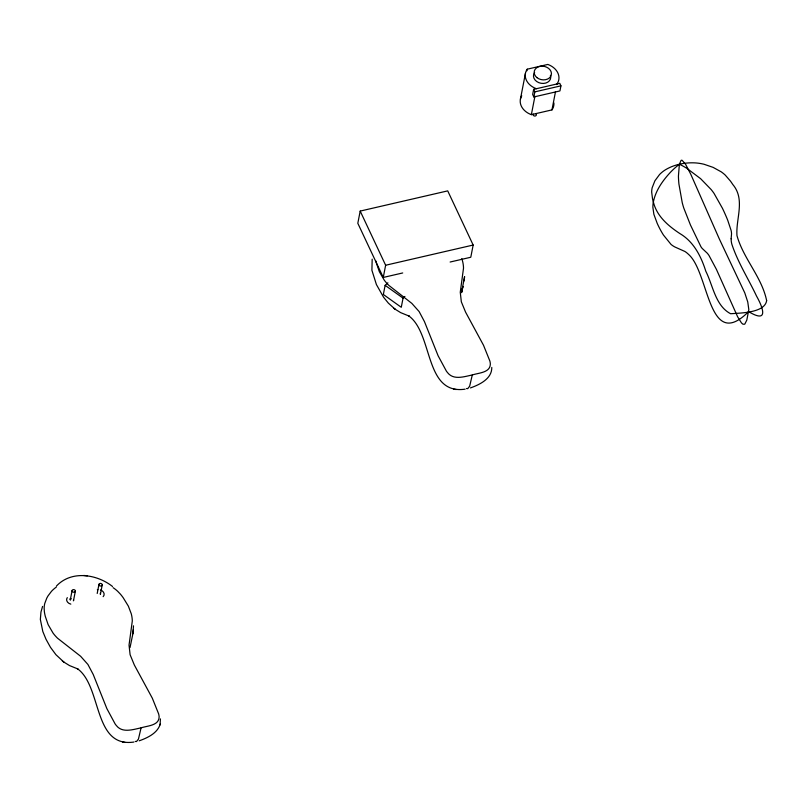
<?xml version="1.0" encoding="UTF-8"?>
<svg xmlns="http://www.w3.org/2000/svg" width="807" height="807" viewBox="0 0 807 807"><rect width="100%" height="100%" fill="white"/><g stroke="black" fill="none" stroke-linecap="round" stroke-linejoin="round"><path stroke-width="1.21" d="M130.038 647.537L132.852 633.838L133.508 625.818M132.852 633.838L133.377 629.521M464.075 280.947L464.59 276.619L461.513 292.699L462.936 286.445L461.695 291.912M372.178 259.178L371.906 270.264L376.405 284.538L383.587 297.248L388.328 303.089L395.107 309.212L393.534 308.052M113.091 587.667A33.38 26.046 11 0 1 117.751 591.37L120.394 594.134A59.315 46.292 11 0 1 123.219 597.765L128.363 606.148L131.269 613.794A47.23 36.86 11 0 1 132.298 620.987L129.039 645.096L130.109 654.719L134.345 665.018L152.301 698.156L158.646 713.913A26.671 20.811 11 0 1 159.13 716.868C159.05 725.745 147.278 725.735 141.084 727.853L138.431 739.101L136.504 741.552L135.243 741.431M461.816 258.633L462.492 260.903A47.23 36.86 11 0 1 463.521 268.085L460.262 292.205L461.332 301.818L465.568 312.117L483.514 345.265L489.859 361.022A26.671 20.811 11 0 1 490.353 363.977C490.263 372.854 478.501 372.834 472.297 374.962L469.654 386.2L467.727 388.661L466.466 388.53M70.33 599.682L72.105 590.522M73.548 600.469L75.323 591.309A1.654 1.291 11 0 0 73.215 589.645A1.654 1.291 11 0 0 72.61 591.803A1.654 1.291 11 0 0 75.323 591.309M97.203 593.478L98.979 584.329M100.421 594.265L102.196 585.105A1.654 1.291 11 0 0 100.088 583.441A1.654 1.291 11 0 0 99.483 585.6A1.654 1.291 11 0 0 102.196 585.105M450.124 262.023L470.784 257.251L473.164 245.046L447.714 190.876L360.194 211.081L357.814 223.287L383.264 277.447L402.713 272.958M383.264 277.447L385.635 265.241L360.194 211.081M387.885 282.843L385.131 285.345L383.355 294.494L401.271 307.285L403.056 298.136L404.892 296.472M520.404 99.241L525.448 73.296M526.91 70.814L527.223 69.19L547.832 64.439A16.987 13.255 11 0 1 557.001 83.958L556.88 84.594M533.649 89.355L532.66 94.439L533.841 96.961L559.947 90.929L560.936 85.845L559.755 83.323L533.649 89.355L534.829 91.867L533.841 96.961M553.905 102.923A16.987 13.255 11 0 1 551.958 109.903L531.359 114.655L534.93 96.255M551.958 109.903L555.509 91.655M139.218 740.816C147.62 737.83 157.536 733.18 160.29 723.97M160.079 724.918L160.422 718.886M42.559 606.43L40.955 612.069L40.35 619.453L42.811 631.488L46.009 639.255L50.468 647.305L55.905 654.669L63.894 662.103L62.31 660.953M56.409 586.084C71.379 570.135 96.689 574.039 112.526 586.477M470.441 387.925C479.59 384.687 492.008 378.776 491.786 367.437M534.829 91.867L560.936 85.845M385.635 265.241L473.164 245.046M472.297 374.962C464.398 376.566 453.695 380.42 447.673 372.763A30.394 23.716 11 0 1 446.352 371.059L438.1 355.746L424.452 321.61L419.126 311.563L411.832 303.382L388.782 285.335A46.776 36.507 11 0 1 384.273 280.18L379.371 271.767L376.536 263.496A62.341 48.652 11 0 1 375.981 261.085M141.084 727.853C133.185 729.457 122.472 733.311 116.46 725.654A30.394 23.716 11 0 1 115.139 723.96L106.887 708.647L93.229 674.501L87.913 664.454L80.619 656.273L57.559 638.226A46.776 36.507 11 0 1 53.05 633.081L48.148 624.658L45.313 616.387A62.341 48.652 11 0 1 44.365 611.686L44.153 608.357A33.38 26.046 11 0 1 44.768 603.444L46.725 598.259A48.42 37.788 11 0 1 48.097 595.798L51.446 591.37A39.846 31.09 11 0 1 56.288 587.103M465.104 389.166C423.998 395.107 433.43 333.17 408.433 315.658L409.169 316.102L400.696 312.652L394.905 309.071M133.891 742.057C92.775 747.998 102.207 686.071 77.22 668.549L77.946 668.993L69.473 665.553L63.692 661.962M83.706 575.452L87.317 575.835M456.308 389.529L453.766 389.186M125.095 742.42L122.543 742.077M385.131 285.345L403.056 298.136M536.1 114.15A1.654 1.291 11 0 1 534.809 116.037A1.654 1.291 11 0 1 533.195 114.09M550.424 75.323A8.706 6.789 11 0 1 541.063 83.292A8.706 6.789 11 0 1 534.617 72.62M536.403 88.72A16.987 13.255 11 0 1 527.223 69.19M531.359 114.655A16.987 13.255 11 0 1 521.766 95.771M100.451 594.002A1.654 1.291 11 0 1 100.371 594.396M100.209 593.296A1.654 1.291 11 0 1 100.34 593.518M100.461 589.967A5.387 4.206 11 0 1 103.155 596.666M97.344 589.695A5.387 4.206 11 0 1 97.829 589.635M73.558 599.954A1.654 1.291 11 0 1 73.366 600.832M70.3 600.065A1.654 1.291 11 0 1 71.349 598.814M69.876 598.945A5.387 4.206 11 0 1 70.36 598.895M70.814 604.13A5.387 4.206 11 0 1 67.304 597.624M766.65 300.638C764.733 312.945 740.473 312.995 730.617 313.731C715.416 305.853 712.964 285.436 705.812 271.243C701.132 256.424 693.768 241.707 679.857 233.556C668.458 226.021 657.12 216.498 653.549 202.698A84.392 65.861 11 0 1 652.55 198.936L651.683 192.127A33.369 26.046 11 0 1 652.167 187.759L654.901 180.808L659.571 174.504A39.755 31.019 11 0 1 665.533 169.732C674.37 164.436 684.941 162.368 695.17 162.893A39.755 31.019 11 0 1 704.007 164.255L713.106 167.372L721.196 171.83A33.369 26.046 11 0 1 725.281 175.139L730.365 180.98A84.392 65.861 11 0 1 732.736 184.42C745.557 199.531 735.722 218.515 736.973 235.594C743.348 258.684 761.788 276.942 766.65 300.638M731.142 238.761L731.213 240.779A33.874 11.802 50.9 0 0 731.868 244.289C737.88 262.487 748.371 278.778 756.512 296.038C763.836 309.081 768.173 323.436 748.603 311.623C707.83 352.488 709.474 272.373 688.452 254.316A33.874 26.338 -62.1 0 0 684.901 251.471L675.035 247.053A33.299 25.895 -62.1 0 1 671 244.37L663.455 235.049A125.68 97.718 -62.1 0 1 657.191 223.317L653.882 214.329L652.893 207.46A25.279 19.661 -62.1 0 1 653.186 202.91C655.274 190.946 662.638 180.607 670.799 171.911A70.229 54.604 -62.1 0 1 679.383 164.255L681.088 160.391A11.016 3.41 77 0 1 682.187 160.371L685.668 164.436L690.792 174.282L719.34 238.983L744.79 292.921L747.756 301.959L748.815 309.575L746.808 320.117L744.74 324.202L742.965 324.222L741.462 322.911L737.659 316.838L716.384 269.296L708.97 255.436A35.185 10.895 77 0 0 707.305 253.237L702.312 248.546A17.855 5.528 77 0 1 700.96 246.771L690.459 224.992L683.751 207.984A31.745 9.835 77 0 1 682.238 202.658L678.929 184.097A39.755 12.317 77 0 1 678.435 176.128L679.373 164.245A70.229 24.472 50.9 0 1 686.717 168.239L700.607 178.68L711.138 189.534A25.279 8.806 50.9 0 1 714.013 193.347L722.436 208.267A125.68 43.79 50.9 0 1 727.712 220.22L731.122 230.489A33.299 11.601 50.9 0 1 731.535 234.02L731.142 238.761M537.018 77.664A8.706 6.789 11 0 0 551.252 75.081A8.706 6.789 11 0 0 540.155 66.315A8.706 6.789 11 0 0 537.018 77.664"/></g></svg>
